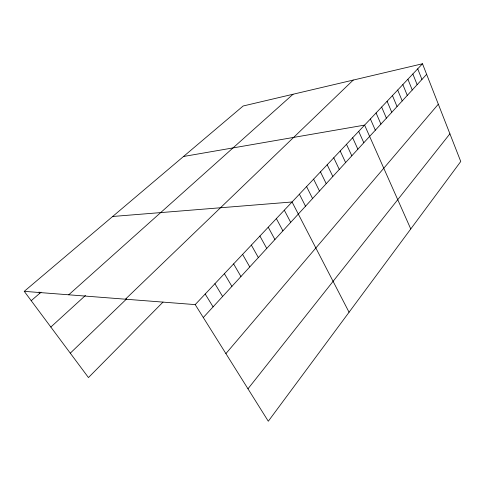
<?xml version="1.0" encoding="UTF-8"?>
<svg xmlns="http://www.w3.org/2000/svg" width="485" height="485" viewBox="0 0 485 485"><rect width="100%" height="100%" fill="white"/><g stroke="black" fill="none" stroke-linecap="round" stroke-linejoin="round"><path stroke-width="0.73" d="M247.974 388.812L449.91 133.805M225.907 353.601L438.319 104.19M203.294 317.523L426.636 74.338M195.2 304.61L422.496 63.765L460.75 161.499L268.296 421.235L195.2 304.61L24.25 291.346L88.458 377.566L163.008 302.1M70.289 353.171L126.591 298.948M125.433 299.196L353.238 80.073M50.834 327.048L85.481 295.438M68.743 294.795L293.061 94.242M31.204 300.688L41.031 292.206M24.25 291.346L243.155 105.991L422.496 63.765M183.518 156.491L364.605 125.106L410.759 228.962M112.665 216.48L292.055 201.978L349.061 312.237M39.043 292.025L39.897 293.189M205.185 294.025L213.085 306.866M214.91 283.719L222.615 296.487M224.385 273.685L231.897 286.38M233.606 263.913L240.942 276.529M242.597 254.382L249.763 266.932M251.357 245.101L258.359 257.571M259.905 236.049L266.744 248.441M268.235 227.216L274.922 239.535M276.371 218.602L282.9 230.842M284.307 210.193L290.697 222.354M299.403 194.194L305.52 206.216M306.581 186.586L312.576 198.535M313.601 179.147L319.476 191.017M320.47 171.872L326.223 183.669M327.187 164.754L332.825 176.479M333.759 157.789L339.288 169.447M340.191 150.974L345.611 162.56M346.49 144.306L351.807 155.818M352.656 137.77L357.869 149.21M358.694 131.374L363.811 142.748M370.401 118.964L375.329 130.198M376.081 112.95L380.919 124.111M381.646 107.052L386.399 118.146M387.103 101.268L391.771 112.296M392.456 95.6L397.039 106.561M397.7 90.034L402.211 100.935M402.853 84.584L407.279 95.412M407.903 79.231L412.256 89.998M412.856 73.981L417.136 84.681M417.718 68.828L421.932 79.461"/></g></svg>
